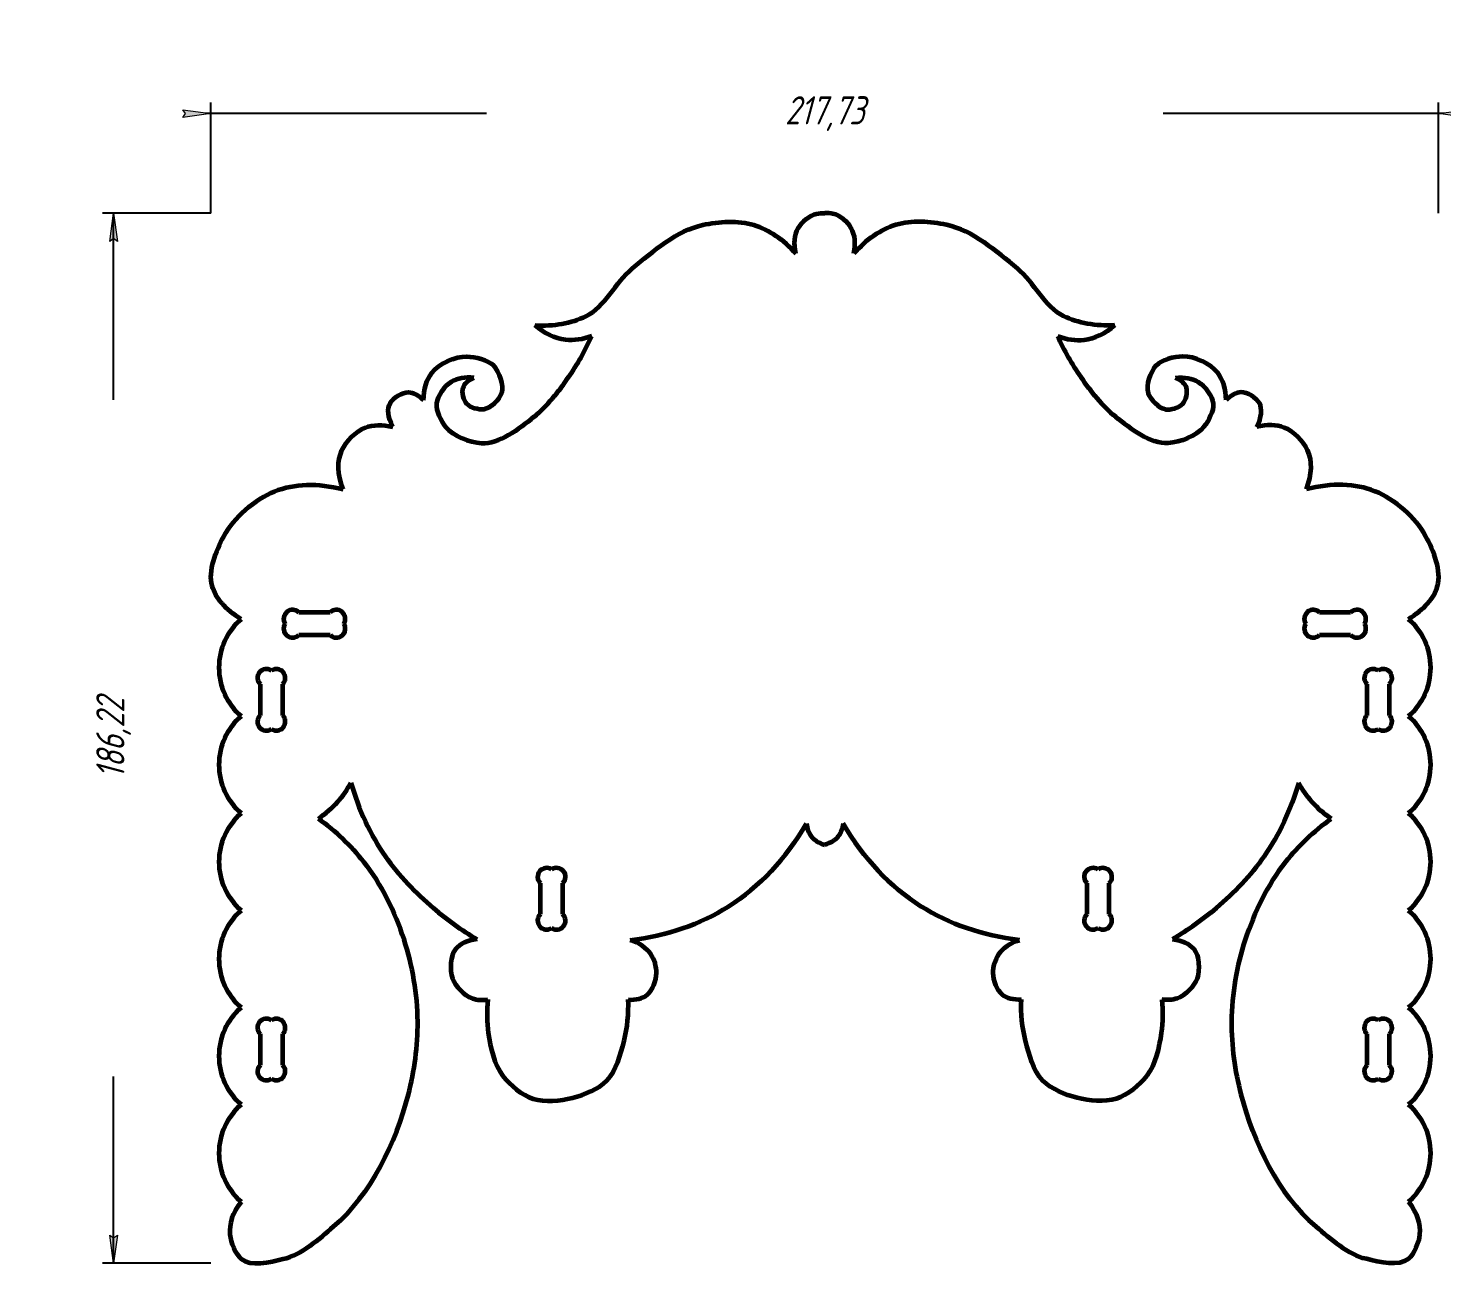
# Model space of a CAD drawing. Header units: millimetres. Extents: x -555 to -87, y -242 to 332.
# Drawn here: x -464.1 to -213.4, y 112.7 to 332.3 of the extents above; entities that cross this region are included whole.
import ezdxf

# ---------------------------------------------------------------- set-up
doc = ezdxf.new("R2010")
doc.units = ezdxf.units.MM
doc.linetypes.add('K5LT32768', pattern=[0])
doc.linetypes.add('K5LT_THIN', pattern=[0])
doc.styles.add('KDIMTEXTSTYLE', font='GOST_AU.SHX', dxfattribs={"width": 0.96, "oblique": 15, "height": 5})
doc.dimstyles.new('KDIMSTYLE (1.00)', dxfattribs={"dimtxt": 5, "dimasz": 1, "dimexe": 2, "dimexo": 0, "dimgap": 1, "dimtad": 1, "dimtxsty": 'KDIMTEXTSTYLE', "dimsah": 1, "dimcen": 0, "dimdle": 1, "dimadec": 0, "dimazin": 0, "dimtfac": 0.667, "dimtmove": 0, "dimatfit": 3, "dimfxl": 1, "dimtvp": 1, "dimtolj": 1, "dimtzin": 0, "dimarcsym": 0})

# ---------------------------------------------------------------- blocks, each defined once
blk = doc.blocks.new('KDIMARROW_01')
blk.add_hatch(color=0).paths.add_polyline_path([(0, 0), (-5, 0.66), (-4.5, 0), (-5, -0.66)])
at = {"color": 0, "linetype": 'K5LT_THIN', "lineweight": 18}
for p, q in [((-4.5, 0), (-5, 0.66)), ((-5, 0.66), (0, 0)), ((0, 0), (-5, -0.66)), ((-5, -0.66), (-4.5, 0)), ((0, 0), (-1, 0))]:
    blk.add_line(p, q, dxfattribs=at)

msp = doc.modelspace()

# ---------------------------------------------------------------- linework, layer by layer
at = {"color": 30, "linetype": 'K5LT32768', "lineweight": 60, "true_color": 0xff8000}
for p, q in [((-410.589, 228.715), (-416.099, 228.715)), ((-229.582, 228.715), (-235.091, 228.715)), ((-416.099, 224.715), (-410.589, 224.715)), ((-235.091, 224.715), (-229.582, 224.715)), ((-422.981, 215.97), (-422.981, 210.46)), ((-418.981, 210.46), (-418.981, 215.97)), ((-226.699, 215.97), (-226.699, 210.46)), ((-222.699, 210.46), (-222.699, 215.97)), ((-373.301, 180.69), (-373.301, 175.18)), ((-369.301, 175.18), (-369.301, 180.69)), ((-276.38, 180.69), (-276.38, 175.18)), ((-272.38, 175.18), (-272.38, 180.69)), ((-422.981, 153.947), (-422.981, 148.437)), ((-418.981, 148.437), (-418.981, 153.947)), ((-226.699, 153.947), (-226.699, 148.437)), ((-222.699, 148.437), (-222.699, 153.947))]:
    msp.add_line(p, q, dxfattribs=at)
for centre, radius, start, end in [((-417.221, 227.592), 1.588, 45, 213.5549), ((-409.466, 227.592), 1.588, 326.4451, 135), ((-236.214, 227.592), 1.588, 45, 213.5549), ((-228.459, 227.592), 1.588, 326.4451, 135), ((-418.916, 218.929), 11.375, 130.7866, 229.2134), ((-417.221, 225.837), 1.588, 146.4451, 315), ((-409.466, 225.837), 1.588, 225, 33.5549), ((-236.214, 225.837), 1.588, 146.4451, 315), ((-228.459, 225.837), 1.588, 225, 33.5549), ((-226.764, 218.929), 11.375, 310.7866, 49.2134), ((-421.859, 217.092), 1.588, 56.4451, 225), ((-420.104, 217.092), 1.588, 315, 123.5549), ((-225.577, 217.092), 1.588, 56.4451, 225), ((-223.822, 217.092), 1.588, 315, 123.5549), ((-418.916, 201.704), 11.375, 130.7866, 229.2134), ((-421.859, 209.337), 1.588, 135, 303.5549), ((-420.104, 209.337), 1.588, 236.4451, 45), ((-225.577, 209.337), 1.588, 135, 303.5549), ((-223.822, 209.337), 1.588, 236.4451, 45), ((-226.764, 201.704), 11.375, 310.7866, 49.2134), ((-418.916, 184.478), 11.375, 130.7866, 229.2134), ((-226.764, 184.478), 11.375, 310.7866, 49.2134), ((-372.178, 181.812), 1.588, 56.4451, 225), ((-370.423, 181.812), 1.588, 315, 123.5549), ((-275.257, 181.812), 1.588, 56.4451, 225), ((-273.502, 181.812), 1.588, 315, 123.5549), ((-418.916, 167.253), 11.375, 130.7866, 229.2134), ((-226.764, 167.253), 11.375, 310.7866, 49.2134), ((-372.178, 174.058), 1.588, 135, 303.5549), ((-370.423, 174.058), 1.588, 236.4451, 45), ((-275.257, 174.058), 1.588, 135, 303.5549), ((-273.502, 174.058), 1.588, 236.4451, 45), ((-418.916, 150.027), 11.375, 130.7866, 229.2134), ((-226.764, 150.027), 11.375, 310.7866, 49.2134), ((-421.859, 155.07), 1.588, 56.4451, 225), ((-420.104, 155.07), 1.588, 315, 123.5549), ((-225.577, 155.07), 1.588, 56.4451, 225), ((-223.822, 155.07), 1.588, 315, 123.5549), ((-421.859, 147.315), 1.588, 135, 303.5549), ((-420.104, 147.315), 1.588, 236.4451, 45), ((-225.577, 147.315), 1.588, 135, 303.5549), ((-223.822, 147.315), 1.588, 236.4451, 45), ((-418.916, 132.802), 11.375, 130.7866, 229.2134), ((-226.764, 132.802), 11.375, 310.7866, 49.2134)]:
    msp.add_arc(centre, radius, start, end, dxfattribs=at)
for points, knots in [([(-327.985, 292.346), (-328.376, 294.141), (-328.228, 295.642), (-327.541, 296.851), (-326.912, 297.959), (-325.597, 299.16), (-324.293, 299.435), (-323.836, 299.532), (-323.351, 299.556), (-322.84, 299.509)], [0, 0, 0, 0, 1, 1, 1, 2, 2, 2, 3, 3, 3, 3]), ([(-317.696, 292.346), (-317.305, 294.141), (-317.453, 295.642), (-318.139, 296.851), (-318.769, 297.959), (-320.083, 299.16), (-321.388, 299.435), (-321.845, 299.532), (-322.329, 299.556), (-322.84, 299.509)], [0, 0, 0, 0, 1, 1, 1, 2, 2, 2, 3, 3, 3, 3]), ([(-374.282, 279.646), (-370.867, 279.456), (-367.84, 279.998), (-365.2, 281.27), (-361.839, 282.891), (-360.002, 287.214), (-357.004, 289.688), (-353.239, 292.795), (-349.091, 296.462), (-344.451, 297.441), (-341.618, 298.04), (-338.184, 298.287), (-335.442, 297.441), (-332.694, 296.593), (-330.208, 294.895), (-327.985, 292.346)], [0, 0, 0, 0, 1, 1, 1, 2, 2, 2, 3, 3, 3, 4, 4, 4, 5, 5, 5, 5]), ([(-271.398, 279.646), (-274.813, 279.456), (-277.841, 279.998), (-280.48, 281.27), (-283.842, 282.891), (-285.679, 287.214), (-288.677, 289.688), (-292.442, 292.795), (-296.59, 296.462), (-301.23, 297.441), (-304.063, 298.04), (-307.497, 298.287), (-310.238, 297.441), (-312.987, 296.593), (-315.473, 294.895), (-317.696, 292.346)], [0, 0, 0, 0, 1, 1, 1, 2, 2, 2, 3, 3, 3, 4, 4, 4, 5, 5, 5, 5]), ([(-364.166, 277.726), (-365.776, 277.115), (-367.326, 276.893), (-368.818, 277.061), (-370.737, 277.278), (-372.558, 278.139), (-374.282, 279.646)], [0, 0, 0, 0, 1, 1, 1, 2, 2, 2, 2]), ([(-281.514, 277.726), (-279.905, 277.115), (-278.354, 276.893), (-276.862, 277.061), (-274.943, 277.278), (-273.122, 278.139), (-271.398, 279.646)], [0, 0, 0, 0, 1, 1, 1, 2, 2, 2, 2]), ([(-385.063, 270.342), (-386.652, 270.498), (-387.981, 270.252), (-389.05, 269.604), (-390.282, 268.857), (-391.568, 267.13), (-391.709, 265.764), (-391.842, 264.464), (-390.94, 262.709), (-390.084, 261.629), (-388.741, 259.934), (-385.836, 258.907), (-383.734, 258.749), (-380.599, 258.514), (-377.099, 261.291), (-374.43, 263.401), (-372.04, 265.291), (-370.074, 267.886), (-368.301, 270.416), (-366.703, 272.697), (-365.325, 275.134), (-364.166, 277.726)], [0, 0, 0, 0, 1, 1, 1, 2, 2, 2, 3, 3, 3, 4, 4, 4, 5, 5, 5, 6, 6, 6, 7, 7, 7, 7]), ([(-260.617, 270.342), (-259.028, 270.498), (-257.699, 270.252), (-256.63, 269.604), (-255.399, 268.857), (-254.112, 267.13), (-253.972, 265.764), (-253.838, 264.464), (-254.741, 262.709), (-255.596, 261.629), (-256.939, 259.934), (-259.845, 258.907), (-261.946, 258.749), (-265.082, 258.514), (-268.582, 261.291), (-271.25, 263.401), (-273.64, 265.291), (-275.607, 267.886), (-277.379, 270.416), (-278.977, 272.697), (-280.356, 275.134), (-281.514, 277.726)], [0, 0, 0, 0, 1, 1, 1, 2, 2, 2, 3, 3, 3, 4, 4, 4, 5, 5, 5, 6, 6, 6, 7, 7, 7, 7]), ([(-393.998, 266.355), (-393.953, 268.367), (-393.46, 269.992), (-392.521, 271.228), (-391.26, 272.888), (-388.437, 274.131), (-386.318, 274.108), (-384.77, 274.091), (-382.615, 273.551), (-381.593, 272.483), (-380.555, 271.4), (-379.727, 268.976), (-380.19, 267.61), (-380.576, 266.47), (-382.08, 264.898), (-383.291, 264.73), (-384.2, 264.604), (-385.709, 265.001), (-386.318, 265.69), (-386.886, 266.331), (-387.263, 267.765), (-386.983, 268.57), (-386.735, 269.282), (-386.095, 269.872), (-385.063, 270.342)], [0, 0, 0, 0, 1, 1, 1, 2, 2, 2, 3, 3, 3, 4, 4, 4, 5, 5, 5, 6, 6, 6, 7, 7, 7, 8, 8, 8, 8]), ([(-251.683, 266.355), (-251.728, 268.367), (-252.22, 269.992), (-253.159, 271.228), (-254.421, 272.888), (-257.244, 274.131), (-259.362, 274.108), (-260.91, 274.091), (-263.066, 273.551), (-264.088, 272.483), (-265.125, 271.4), (-265.953, 268.976), (-265.491, 267.61), (-265.105, 266.47), (-263.601, 264.898), (-262.39, 264.73), (-261.48, 264.604), (-259.972, 265.001), (-259.362, 265.69), (-258.795, 266.331), (-258.417, 267.765), (-258.698, 268.57), (-258.945, 269.282), (-259.585, 269.872), (-260.617, 270.342)], [0, 0, 0, 0, 1, 1, 1, 2, 2, 2, 3, 3, 3, 4, 4, 4, 5, 5, 5, 6, 6, 6, 7, 7, 7, 8, 8, 8, 8]), ([(-399.462, 261.629), (-400.33, 263.394), (-400.477, 264.797), (-399.905, 265.838), (-399.395, 266.766), (-397.755, 267.801), (-396.656, 267.758), (-395.78, 267.723), (-394.894, 267.256), (-393.998, 266.355)], [0, 0, 0, 0, 1, 1, 1, 2, 2, 2, 3, 3, 3, 3]), ([(-246.219, 261.629), (-245.351, 263.394), (-245.203, 264.797), (-245.775, 265.838), (-246.286, 266.766), (-247.925, 267.801), (-249.024, 267.758), (-249.9, 267.723), (-250.786, 267.256), (-251.683, 266.355)], [0, 0, 0, 0, 1, 1, 1, 2, 2, 2, 3, 3, 3, 3]), ([(-408.249, 250.553), (-409.275, 253.253), (-409.349, 255.567), (-408.47, 257.494), (-407.744, 259.088), (-406.003, 260.84), (-404.335, 261.481), (-402.92, 262.026), (-401.295, 262.075), (-399.462, 261.629)], [0, 0, 0, 0, 1, 1, 1, 2, 2, 2, 3, 3, 3, 3]), ([(-237.432, 250.553), (-236.405, 253.253), (-236.331, 255.567), (-237.21, 257.494), (-237.937, 259.088), (-239.677, 260.84), (-241.345, 261.481), (-242.761, 262.026), (-244.385, 262.075), (-246.219, 261.629)], [0, 0, 0, 0, 1, 1, 1, 2, 2, 2, 3, 3, 3, 3]), ([(-426.347, 227.542), (-429.143, 229.233), (-430.864, 231.192), (-431.509, 233.42), (-432.253, 235.992), (-430.801, 239.68), (-429.441, 242.209), (-427.629, 245.579), (-423.935, 248.785), (-420.433, 250.184), (-416.884, 251.6), (-412.823, 251.723), (-408.249, 250.553)], [0, 0, 0, 0, 1, 1, 1, 2, 2, 2, 3, 3, 3, 4, 4, 4, 4]), ([(-219.333, 227.542), (-216.537, 229.233), (-214.816, 231.192), (-214.172, 233.42), (-213.428, 235.992), (-214.88, 239.68), (-216.239, 242.209), (-218.051, 245.579), (-221.745, 248.785), (-225.248, 250.184), (-228.796, 251.6), (-232.857, 251.723), (-237.432, 250.553)], [0, 0, 0, 0, 1, 1, 1, 2, 2, 2, 3, 3, 3, 4, 4, 4, 4]), ([(-412.642, 192.132), (-411.368, 192.998), (-410.235, 193.991), (-409.245, 195.111), (-408.338, 196.136), (-407.55, 197.269), (-406.882, 198.507)], [0, 0, 0, 0, 1, 1, 1, 2, 2, 2, 2]), ([(-406.882, 198.507), (-405.498, 193.707), (-403.455, 189.35), (-400.753, 185.438), (-398.416, 182.053), (-395.408, 178.975), (-392.262, 176.281), (-389.861, 174.227), (-387.277, 172.381), (-384.508, 170.743)], [0, 0, 0, 0, 1, 1, 1, 2, 2, 2, 3, 3, 3, 3]), ([(-238.798, 198.507), (-240.182, 193.707), (-242.225, 189.35), (-244.927, 185.438), (-247.265, 182.053), (-250.272, 178.975), (-253.419, 176.281), (-255.819, 174.227), (-258.404, 172.381), (-261.172, 170.743)], [0, 0, 0, 0, 1, 1, 1, 2, 2, 2, 3, 3, 3, 3]), ([(-233.038, 192.132), (-234.313, 192.998), (-235.445, 193.991), (-236.436, 195.111), (-237.342, 196.136), (-238.13, 197.269), (-238.798, 198.507)], [0, 0, 0, 0, 1, 1, 1, 2, 2, 2, 2]), ([(-426.347, 124.189), (-427.863, 122.211), (-428.526, 120.275), (-428.336, 118.381), (-428.189, 116.909), (-427.372, 114.925), (-426.347, 114.043), (-424.746, 112.666), (-421.216, 113.489), (-418.894, 114.043), (-415.587, 114.832), (-412.591, 117.541), (-409.963, 119.785), (-403.295, 125.476), (-398.906, 134.676), (-396.693, 143.225), (-395.623, 147.361), (-394.992, 151.853), (-395.034, 156.15), (-395.081, 161.013), (-395.942, 166.083), (-397.458, 170.696), (-399.055, 175.552), (-401.425, 180.482), (-404.603, 184.478), (-406.876, 187.335), (-409.555, 189.886), (-412.642, 192.132)], [0, 0, 0, 0, 1, 1, 1, 2, 2, 2, 3, 3, 3, 4, 4, 4, 5, 5, 5, 6, 6, 6, 7, 7, 7, 8, 8, 8, 9, 9, 9, 9]), ([(-357.366, 170.592), (-350.777, 171.4), (-344.956, 173.397), (-339.903, 176.583), (-334.384, 180.063), (-329.781, 184.961), (-326.095, 191.277)], [0, 0, 0, 0, 1, 1, 1, 2, 2, 2, 2]), ([(-326.095, 191.277), (-325.994, 190.367), (-325.707, 189.609), (-325.235, 189.003), (-324.687, 188.299), (-323.889, 187.8), (-322.84, 187.507)], [0, 0, 0, 0, 1, 1, 1, 2, 2, 2, 2]), ([(-319.586, 191.277), (-319.687, 190.367), (-319.973, 189.609), (-320.445, 189.003), (-320.993, 188.299), (-321.792, 187.8), (-322.84, 187.507)], [0, 0, 0, 0, 1, 1, 1, 2, 2, 2, 2]), ([(-288.315, 170.592), (-294.904, 171.4), (-300.725, 173.397), (-305.778, 176.583), (-311.297, 180.063), (-315.899, 184.961), (-319.586, 191.277)], [0, 0, 0, 0, 1, 1, 1, 2, 2, 2, 2]), ([(-219.333, 124.189), (-217.817, 122.211), (-217.154, 120.275), (-217.344, 118.381), (-217.492, 116.909), (-218.308, 114.925), (-219.333, 114.043), (-220.935, 112.666), (-224.465, 113.489), (-226.786, 114.043), (-230.094, 114.832), (-233.089, 117.541), (-235.718, 119.785), (-242.386, 125.476), (-246.774, 134.676), (-248.987, 143.225), (-250.058, 147.361), (-250.688, 151.853), (-250.647, 156.15), (-250.6, 161.013), (-249.739, 166.083), (-248.222, 170.696), (-246.626, 175.552), (-244.255, 180.482), (-241.077, 184.478), (-238.805, 187.335), (-236.125, 189.886), (-233.038, 192.132)], [0, 0, 0, 0, 1, 1, 1, 2, 2, 2, 3, 3, 3, 4, 4, 4, 5, 5, 5, 6, 6, 6, 7, 7, 7, 8, 8, 8, 9, 9, 9, 9]), ([(-384.508, 170.743), (-386.247, 170.53), (-387.503, 169.964), (-388.274, 169.045), (-389.26, 167.872), (-389.407, 165.292), (-388.865, 163.802), (-388.35, 162.388), (-386.815, 160.763), (-385.321, 160.258), (-384.504, 159.982), (-383.593, 159.908), (-382.589, 160.037)], [0, 0, 0, 0, 1, 1, 1, 2, 2, 2, 3, 3, 3, 4, 4, 4, 4]), ([(-357.704, 160.037), (-356.28, 159.972), (-355.159, 160.26), (-354.341, 160.9), (-353.355, 161.671), (-352.734, 163.434), (-352.7, 164.746), (-352.671, 165.836), (-353.073, 167.169), (-353.674, 168.079), (-354.447, 169.249), (-355.678, 170.087), (-357.366, 170.592)], [0, 0, 0, 0, 1, 1, 1, 2, 2, 2, 3, 3, 3, 4, 4, 4, 4]), ([(-287.976, 160.037), (-289.4, 159.972), (-290.521, 160.26), (-291.34, 160.9), (-292.326, 161.671), (-292.946, 163.434), (-292.981, 164.746), (-293.009, 165.836), (-292.608, 167.169), (-292.007, 168.079), (-291.233, 169.249), (-290.003, 170.087), (-288.315, 170.592)], [0, 0, 0, 0, 1, 1, 1, 2, 2, 2, 3, 3, 3, 4, 4, 4, 4]), ([(-261.172, 170.743), (-259.433, 170.53), (-258.178, 169.964), (-257.406, 169.045), (-256.421, 167.872), (-256.274, 165.292), (-256.815, 163.802), (-257.33, 162.388), (-258.866, 160.763), (-260.36, 160.258), (-261.177, 159.982), (-262.088, 159.908), (-263.092, 160.037)], [0, 0, 0, 0, 1, 1, 1, 2, 2, 2, 3, 3, 3, 4, 4, 4, 4]), ([(-382.589, 160.037), (-382.822, 158.023), (-382.797, 156.054), (-382.515, 154.129), (-382.13, 151.512), (-381.486, 148.557), (-379.93, 146.524), (-378.623, 144.816), (-376.56, 143.125), (-374.54, 142.463), (-372.462, 141.781), (-369.788, 142.061), (-367.599, 142.61), (-365.434, 143.154), (-362.976, 144.172), (-361.47, 145.712), (-359.796, 147.424), (-359.068, 150.288), (-358.443, 152.726), (-357.842, 155.071), (-357.595, 157.508), (-357.704, 160.037)], [0, 0, 0, 0, 1, 1, 1, 2, 2, 2, 3, 3, 3, 4, 4, 4, 5, 5, 5, 6, 6, 6, 7, 7, 7, 7]), ([(-263.092, 160.037), (-262.858, 158.023), (-262.883, 156.054), (-263.166, 154.129), (-263.55, 151.512), (-264.195, 148.557), (-265.75, 146.524), (-267.057, 144.816), (-269.121, 143.125), (-271.14, 142.463), (-273.218, 141.781), (-275.893, 142.061), (-278.081, 142.61), (-280.247, 143.154), (-282.705, 144.172), (-284.21, 145.712), (-285.885, 147.424), (-286.612, 150.288), (-287.238, 152.726), (-287.839, 155.071), (-288.085, 157.508), (-287.976, 160.037)], [0, 0, 0, 0, 1, 1, 1, 2, 2, 2, 3, 3, 3, 4, 4, 4, 5, 5, 5, 6, 6, 6, 7, 7, 7, 7])]:
    msp.add_open_spline(points, degree=3, knots=knots, dxfattribs=at)

# ---------------------------------------------------------------- dimensions: what is measured, and where the dimension line sits
at = {"color": 7}
msp.add_linear_dim(base=(-431.706, 317.182), p1=(-213.977, 299.509), p2=(-431.706, 299.509), location=(-322.842, 317.182), dimstyle='KDIMSTYLE (1.00)', override={"dimexo": 0, "dimpost": '\\H5.0;\\W0.965;\\Q15;<>', "dimblk1": 'KDIMARROW_01', "dimblk2": 'KDIMARROW_01', "dimse1": 0, "dimse2": 0, "dimclrt": 7, "dimtolj": 1}, dxfattribs=at).render()
msp.add_linear_dim(base=(-448.96, 299.509), p1=(-431.706, 113.29), p2=(-431.706, 299.509), angle=90, location=(-448.96, 206.399), dimstyle='KDIMSTYLE (1.00)', override={"dimexo": 0, "dimpost": '\\H5.0;\\W0.965;\\Q15;<>', "dimblk1": 'KDIMARROW_01', "dimblk2": 'KDIMARROW_01', "dimse1": 0, "dimse2": 0, "dimclrt": 7, "dimtolj": 1}, dxfattribs=at).render()

doc.saveas('drawing.dxf')
